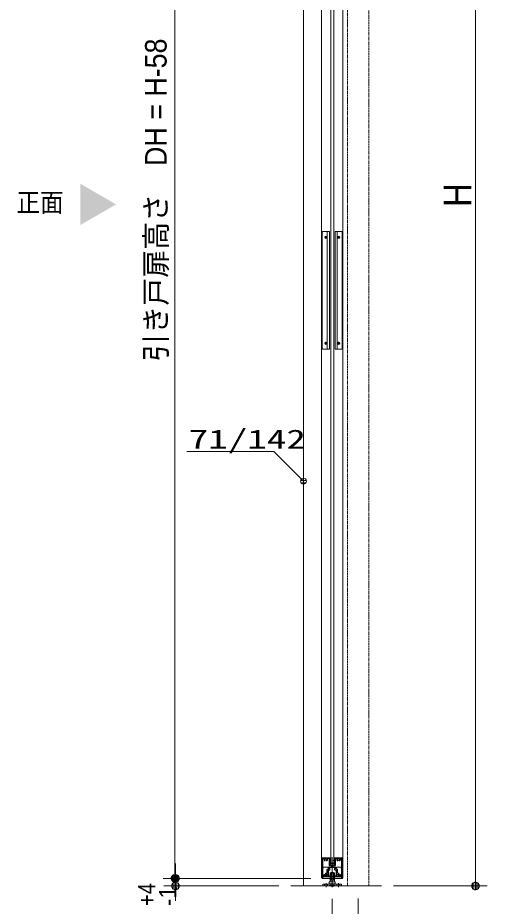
# Model space of a CAD drawing. Units: millimetres, scale not verified. Extents: x -6062 to 6062, y -3045 to 3045.
# Drawn here: x -1767 to -969, y -1884 to -374 of the extents above; entities that cross this region are included whole.
import ezdxf
from ezdxf.enums import TextEntityAlignment as Align

# ---------------------------------------------------------------- set-up
doc = ezdxf.new("R2010")
doc.units = ezdxf.units.MM
doc.header["$LTSCALE"] = 20
doc.linetypes.add('DOUBLE_CHAIN1', pattern=[8.8, 5, -1, 0.6, -0.6, 0.6, -1])
for name, color, linetype, lineweight in [('0-0_2寸法-1', 7, 'Continuous', 9), ('0-1_0', 7, 'Continuous', 9), ('0-2_2寸法-2', 7, 'Continuous', 9), ('0-3_2寸法-3', 7, 'Continuous', 9), ('0-5_3一般', 7, 'Continuous', 9)]:
    doc.layers.add(name, color=color, linetype=linetype, lineweight=lineweight)
doc.styles.add('ＭＳ ゴシック', font='')
doc.styles.add('ＭＳ Ｐゴシック', font='')
doc.styles.get('ＭＳ ゴシック').set_extended_font_data('MS Gothic')
doc.styles.get('ＭＳ Ｐゴシック').set_extended_font_data('MS PGothic')

# ---------------------------------------------------------------- blocks, each defined once
blk = doc.blocks.new('グループ-5')
at = {"layer": '0-5_3一般'}
for p, q in [((9555.3, 10000), (12978.8, 10000)), ((9696.5, -37000), (12789.3, -37000))]:
    blk.add_line(p, q, dxfattribs=at)
blk = doc.blocks.new('グループ-6')
at = {"layer": '0-5_3一般'}
for p, q in [((10769.3, -36040), (10775.3, -36040)), ((10769.3, -36040), (10769.3, -36046)), ((10769.3, -36046), (10769.3, -36730)), ((10775.3, -36040), (11025.3, -36040)), ((10793.3, -36064), (10793.5, -36064)), ((10793.3, -36616), (10793.3, -36070)), ((10833.5, -36064), (10799.3, -36064)), ((10951.1, -36064), (10994.3, -36064)), ((11000.3, -36290), (11000.3, -36070)), ((11024.3, -36266), (11024.3, -36050)), ((11025.3, -36050), (11024.3, -36050)), ((11029.3, -36044), (11029.3, -36046)), ((11109.3, -36714), (11109.3, -36015.9)), ((11189.3, -36040), (11189.5, -36040)), ((11189.3, -36044), (11189.3, -36046)), ((11443.3, -36040), (11193.3, -36040)), ((11193.3, -36050), (11194.3, -36050)), ((11194.3, -36050), (11194.3, -36266)), ((11218.3, -36064), (11218.5, -36064)), ((11218.3, -36290), (11218.3, -36070)), ((11224.3, -36064), (11267.5, -36064)), ((11419.3, -36064), (11385.1, -36064)), ((11425.3, -36070), (11425.3, -36616)), ((11449.3, -36040), (11443.3, -36040)), ((11449.3, -36040), (11449.3, -36046)), ((11449.3, -36730), (11449.3, -36046)), ((10931.3, -36438), (10931.3, -36562.8)), ((10937.3, -36432), (10993.3, -36432)), ((10959.3, -36650), (10959.3, -36466)), ((11021.3, -36460), (10965.3, -36460)), ((10999.3, -36426), (10999.3, -36358)), ((11083.3, -36348), (11009.3, -36348)), ((11083.3, -36300), (11010.3, -36300)), ((11027.3, -36386), (11027.3, -36454)), ((11184.3, -36276), (11034.3, -36276)), ((11037.3, -36376), (11181.3, -36376)), ((11089.3, -36306), (11089.3, -36342)), ((11129.3, -36306), (11129.3, -36342)), ((11208.3, -36300), (11135.3, -36300)), ((11209.3, -36348), (11135.3, -36348)), ((11191.3, -36386), (11191.3, -36448)), ((11253.3, -36460), (11203.3, -36460)), ((11219.3, -36426), (11219.3, -36358)), ((11225.3, -36432), (11281.3, -36432)), ((11259.3, -36466), (11259.3, -36650)), ((11287.3, -36438), (11287.3, -36562.8)), ((10783.3, -36740), (10779.3, -36740)), ((10793.3, -36690), (10793.3, -36730)), ((11011.3, -36690), (10793.3, -36690)), ((10833.3, -36656), (10833.5, -36656)), ((10881.3, -36579), (10881.5, -36579)), ((10965.3, -36656), (11021.3, -36656)), ((11027.3, -36674), (11027.3, -36662)), ((11027.3, -36662), (11027.3, -36674)), ((11191.3, -36662), (11191.3, -36674)), ((11197.3, -36656), (11253.3, -36656)), ((11425.3, -36690), (11207.3, -36690)), ((11337.3, -36579), (11337.5, -36579)), ((11385.1, -36656), (11385.3, -36656)), ((11425.3, -36690), (11425.3, -36730)), ((11439.3, -36740), (11435.3, -36740))]:
    blk.add_line(p, q, dxfattribs=at)
for centre, radius, start, end in [((10775.3, -36046), 6, 135, 180), ((10775.3, -36046), 6, 90, 135), ((10799.3, -36070), 6, 135, 180), ((10799.3, -36070), 6, 90, 135), ((10892.3, -36100), 60, 152.9643, 186.74654), ((10892.3, -36100), 60, 186.74654, 220.52878), ((10833.5, -36070), 6, 31.48215, 90), ((10833.5, -36070), 6, 332.9643, 31.48215), ((10858.1, -36129.2), 15, 220.52878, 275.26439), ((10858.1, -36129.2), 15, 275.26439, 330), ((10892.3, -36100), 30, 155.26439, 220.52878), ((10892.3, -36100), 30, 90, 155.26439), ((10858.1, -36129.2), 15, 5.26439, 40.52878), ((10858.1, -36129.2), 15, 330, 5.26439), ((10892.3, -36100), 30, 24.73561, 90), ((10926.5, -36129.2), 15, 174.73561, 210), ((10926.5, -36129.2), 15, 139.47122, 174.73561), ((10926.5, -36129.2), 15, 210, 264.73561), ((10892.3, -36100), 30, 319.47122, 24.73561), ((10926.5, -36129.2), 15, 264.73561, 319.47122), ((10892.3, -36100), 60, 319.47122, 353.25346), ((10951.1, -36070), 6, 148.51785, 207.0357), ((10892.3, -36100), 60, 353.25346, 27.0357), ((10951.1, -36070), 6, 90, 148.51785), ((10994.3, -36070), 6, 45, 90), ((10994.3, -36070), 6, 0, 45), ((11025.3, -36044), 4, 45, 90), ((11025.3, -36046), 4, 270, 315), ((11025.3, -36044), 4, 0, 45), ((11025.3, -36046), 4, 315, 0), ((11193.3, -36044), 4, 135, 180), ((11193.3, -36046), 4, 180, 225), ((11193.3, -36044), 4, 90, 135), ((11193.3, -36046), 4, 225, 270), ((11224.3, -36070), 6, 135, 180), ((11224.3, -36070), 6, 90, 135), ((11326.3, -36100), 60, 152.96431, 186.74654), ((11326.3, -36100), 60, 186.74654, 220.52878), ((11267.5, -36070), 6, 31.48215, 90), ((11267.5, -36070), 6, 332.96431, 31.48215), ((11292.1, -36129.2), 15, 220.52878, 275.26439), ((11292.1, -36129.2), 15, 275.26439, 330), ((11326.3, -36100), 30, 155.26439, 220.52878), ((11326.3, -36100), 30, 90, 155.26439), ((11292.1, -36129.2), 15, 5.26439, 40.52878), ((11292.1, -36129.2), 15, 330, 5.26439), ((11326.3, -36100), 30, 24.73561, 90), ((11360.5, -36129.2), 15, 174.73561, 210), ((11360.5, -36129.2), 15, 139.47122, 174.73561), ((11360.5, -36129.2), 15, 210, 264.73561), ((11326.3, -36100), 30, 319.47122, 24.73561), ((11360.5, -36129.2), 15, 264.73561, 319.47122), ((11326.3, -36100), 60, 319.47122, 353.25346), ((11385.1, -36070), 6, 148.51785, 207.03569), ((11326.3, -36100), 60, 353.25346, 27.03569), ((11385.1, -36070), 6, 90, 148.51785), ((11419.3, -36070), 6, 45, 90), ((11419.3, -36070), 6, 0, 45), ((11443.3, -36046), 6, 45, 90), ((11443.3, -36046), 6, 0, 45), ((10895.8, -36575.1), 15, 85.52878, 140.26439), ((10892.3, -36620), 60, 72.76439, 85.52878), ((10937.3, -36438), 6, 135, 180), ((10937.3, -36438), 6, 135, 180), ((10937.3, -36438), 6, 90, 135), ((10937.3, -36438), 6, 90, 135), ((10965.3, -36466), 6, 135, 180), ((10965.3, -36466), 6, 90, 135), ((10993.3, -36426), 6, 270, 315), ((10993.3, -36426), 6, 315, 0), ((11009.3, -36358), 10, 135, 180), ((11010.3, -36290), 10, 180, 225), ((11009.3, -36358), 10, 90, 135), ((11010.3, -36290), 10, 225, 270), ((11021.3, -36454), 6, 270, 315), ((11034.3, -36266), 10, 180, 225), ((11021.3, -36454), 6, 315, 0), ((11034.3, -36266), 10, 225, 270), ((11037.3, -36386), 10, 135, 180), ((11037.3, -36386), 10, 90, 135), ((11083.3, -36306), 6, 45, 90), ((11083.3, -36342), 6, 270, 315), ((11083.3, -36306), 6, 0, 45), ((11083.3, -36342), 6, 315, 0), ((11135.3, -36306), 6, 135, 180), ((11135.3, -36342), 6, 180, 225), ((11135.3, -36306), 6, 90, 135), ((11135.3, -36342), 6, 225, 270), ((11181.3, -36386), 10, 45, 90), ((11184.3, -36266), 10, 270, 315), ((11181.3, -36386), 10, 0, 45), ((11203.3, -36448), 12, 180, 225), ((11184.3, -36266), 10, 315, 0), ((11203.3, -36448), 12, 225, 270), ((11208.3, -36290), 10, 270, 315), ((11209.3, -36358), 10, 45, 90), ((11208.3, -36290), 10, 315, 0), ((11209.3, -36358), 10, 0, 45), ((11225.3, -36426), 6, 180, 225), ((11225.3, -36426), 6, 225, 270), ((11253.3, -36466), 6, 45, 90), ((11253.3, -36466), 6, 0, 45), ((11281.3, -36438), 6, 45, 90), ((11281.3, -36438), 6, 45, 90), ((11281.3, -36438), 6, 0, 45), ((11281.3, -36438), 6, 0, 45), ((11326.3, -36620), 60, 94.47122, 107.23561), ((11322.8, -36575.1), 15, 39.73561, 94.47122), ((10779.3, -36730), 10, 180, 225), ((10779.3, -36730), 10, 225, 270), ((10783.3, -36730), 10, 270, 315), ((10783.3, -36730), 10, 315, 0), ((10833.3, -36616), 40, 180, 225), ((10833.3, -36616), 40, 225, 270), ((10847.4, -36623.5), 15, 94.47122, 184.47122), ((10892.3, -36620), 60, 184.47122, 195.75346), ((10833.5, -36650), 6, 270, 328.51785), ((10892.3, -36620), 60, 195.75346, 207.03569), ((10833.5, -36650), 6, 328.51785, 27.03569), ((10847.4, -36623.5), 15, 4.47122, 94.47122), ((10892.3, -36620), 30, 184.47122, 249.73561), ((10895.8, -36575.1), 15, 140.26439, 195), ((10895.8, -36575.1), 15, 195, 230.26439), ((10892.3, -36620), 30, 249.73561, 315), ((10895.8, -36575.1), 15, 230.26439, 265.52878), ((10892.3, -36620), 30, 20.26439, 85.52878), ((10892.3, -36620), 60, 60, 72.76439), ((10892.3, -36620), 30, 315, 20.26439), ((10925.3, -36562.8), 6, 240, 300), ((10925.3, -36562.8), 6, 300, 0), ((10965.3, -36650), 6, 180, 225), ((10965.3, -36650), 6, 225, 270), ((11011.3, -36674), 16, 270, 315), ((11021.3, -36662), 6, 45, 90), ((11011.3, -36674), 16, 315, 0), ((11021.3, -36662), 6, 0, 45), ((11197.3, -36662), 6, 135, 180), ((11207.3, -36674), 16, 180, 225), ((11197.3, -36662), 6, 90, 135), ((11207.3, -36674), 16, 225, 270), ((11253.3, -36650), 6, 270, 315), ((11253.3, -36650), 6, 315, 0), ((11293.3, -36562.8), 6, 180, 240), ((11293.3, -36562.8), 6, 240, 300), ((11326.3, -36620), 60, 107.23561, 120), ((11326.3, -36620), 30, 159.73561, 225), ((11326.3, -36620), 30, 94.47122, 159.73561), ((11326.3, -36620), 30, 225, 290.26439), ((11322.8, -36575.1), 15, 274.47122, 309.73561), ((11322.8, -36575.1), 15, 309.73561, 345), ((11322.8, -36575.1), 15, 345, 39.73561), ((11326.3, -36620), 30, 290.26439, 355.52878), ((11371.1, -36623.5), 15, 85.52878, 175.52878), ((11371.1, -36623.5), 15, 355.52878, 85.52878), ((11385.1, -36650), 6, 152.96431, 211.48215), ((11326.3, -36620), 60, 332.96431, 344.24654), ((11385.1, -36650), 6, 211.48215, 270), ((11326.3, -36620), 60, 344.24654, 355.52878), ((11385.3, -36616), 40, 270, 315), ((11385.3, -36616), 40, 315, 0), ((11435.3, -36730), 10, 180, 225), ((11435.3, -36730), 10, 225, 270), ((11439.3, -36730), 10, 270, 315), ((11439.3, -36730), 10, 315, 0)]:
    blk.add_arc(centre, radius, start, end, dxfattribs=at)
blk = doc.blocks.new('グループ-8')
at = {"layer": '0-5_3一般'}
blk.add_line((10749.3, 8800), (11469.3, 8800), dxfattribs=at)
blk.add_lwpolyline([(10749.3, 9100), (11469.3, 9100), (11469.3, -36680), (10749.3, -36680)], close=True, dxfattribs=at)
blk = doc.blocks.new('グループ-9')
at = {"layer": '0-5_3一般'}
for p, q in [((10795.3, -36394.6), (10815.3, -36360)), ((10795.3, -36680), (10795.3, -36394.6)), ((10815.3, -36360), (10958.3, -36360)), ((10978.3, -36394.6), (10958.3, -36360)), ((10978.3, -36394.6), (10978.3, -36641.3)), ((11240.3, -36641.3), (11240.3, -36394.6)), ((11423.3, -36394.6), (11403.3, -36360)), ((11423.3, -36394.6), (11423.3, -36680)), ((11449.3, -36740), (10769.3, -36740)), ((10824.5, -36624), (10963.1, -36624)), ((10963.1, -36624), (10968.3, -36624)), ((10968.3, -36624), (10978.2, -36641.2)), ((11109.3, -36570.8), (11109.3, -36810.8)), ((11255.5, -36624), (11394.1, -36624)), ((11394.1, -36624), (11399.3, -36624)), ((11399.3, -36624), (11409.2, -36641.2)), ((11469.3, -36720), (11469.3, -36680))]:
    blk.add_line(p, q, dxfattribs=at)
for points in [[(11240.3, -36394.6), (11260.3, -36360), (11403.3, -36360)], [(10749.3, -36720), (10749.3, -36680), (11469.3, -36680)], [(10809.3, -36641.2), (10819.3, -36624), (10824.5, -36624)], [(10809.3, -36680), (10809.3, -36641.3), (10809.3, -36641.2)], [(10978.2, -36641.2), (10978.3, -36641.3), (10978.3, -36680)], [(11240.3, -36641.2), (11250.3, -36624), (11255.5, -36624)], [(11240.3, -36680), (11240.3, -36641.3), (11240.3, -36641.2)], [(11409.2, -36641.2), (11409.3, -36641.3), (11409.3, -36680)]]:
    blk.add_lwpolyline(points, dxfattribs=at)
for centre, start, end in [((10769.3, -36720), 180, 225), ((10769.3, -36720), 225, 270), ((11449.3, -36720), 270, 315), ((11449.3, -36720), 315, 0)]:
    blk.add_arc(centre, 20, start, end, dxfattribs=at)
blk = doc.blocks.new('グループ-10')
at = {"layer": '0-5_3一般'}
for p, q in [((10772.3, -14760), (10772.3, -18720)), ((10942.3, -18740), (10942.3, -14740)), ((11276.3, -14740), (11276.3, -18740)), ((11446.3, -18720), (11446.3, -14760)), ((10848.3, -14940), (10936.3, -14940)), ((10892.3, -14984), (10892.3, -14896)), ((11282.3, -14940), (11370.3, -14940)), ((11326.3, -14896), (11326.3, -14984)), ((10848.3, -18540), (10936.3, -18540)), ((10892.3, -18584), (10892.3, -18496)), ((11282.3, -18540), (11370.3, -18540)), ((11326.3, -18496), (11326.3, -18584))]:
    blk.add_line(p, q, dxfattribs=at)
for points in [[(10792.3, -18740), (11012.3, -18740), (11012.3, -14740), (10792.3, -14740)], [(11426.3, -14740), (11206.3, -14740), (11206.3, -18740), (11426.3, -18740)]]:
    blk.add_lwpolyline(points, dxfattribs=at)
for centre in [(10892.3, -14940), (11326.3, -14940), (10892.3, -18540), (11326.3, -18540)]:
    blk.add_circle(centre, 40, dxfattribs=at)
for centre, start, end in [((10792.3, -14760), 135, 180), ((10792.3, -14760), 90, 135), ((11426.3, -14760), 45, 90), ((11426.3, -14760), 0, 45), ((10792.3, -18720), 180, 225), ((11426.3, -18720), 315, 0), ((10792.3, -18720), 225, 270), ((11426.3, -18720), 270, 315)]:
    blk.add_arc(centre, 20, start, end, dxfattribs=at)
blk = doc.blocks.new('グループ-12')
at = {"layer": '0-5_3一般'}
for p, q in [((11074.6, -36540), (11069.3, -36540)), ((11069.3, -36540), (11069.3, -36800)), ((11109.3, -36560), (11074.6, -36540)), ((11143.9, -36540), (11074.6, -36540)), ((11109.3, -36520), (11109.3, -37027.8)), ((11143.9, -36540), (11109.3, -36560)), ((11149.3, -36540), (11143.9, -36540)), ((11149.3, -36540), (11149.3, -36800)), ((11009.3, -36862), (11009.3, -36922)), ((11009.3, -36862), (11069.3, -36862)), ((11035.3, -36862), (11035.3, -36800)), ((11183.3, -36800), (11035.3, -36800)), ((11069.3, -36862), (11149.3, -36862)), ((11149.3, -36862), (11209.3, -36862)), ((11183.3, -36862), (11183.3, -36800)), ((11209.3, -36862), (11209.3, -36922)), ((11209.3, -36922), (11009.3, -36922)), ((11059.3, -36922), (11059.3, -37010)), ((11159.3, -37010), (11059.3, -37010)), ((11159.3, -36922), (11159.3, -37010))]:
    blk.add_line(p, q, dxfattribs=at)
blk.add_lwpolyline([(11067.7, -37010), (11109.3, -36986), (11150.8, -37010)], dxfattribs=at)
blk = doc.blocks.new('グループ-13')
at = {"layer": '0-5_3一般'}
for p, q in [((11034.3, -36560), (11034.3, -36800)), ((11052.3, -36550), (11044.3, -36550)), ((11052.3, -36550), (11068.3, -36566)), ((11166.3, -36550), (11052.3, -36550)), ((11109.3, -36520), (11109.3, -36820)), ((11166.3, -36550), (11150.3, -36566)), ((11174.3, -36550), (11166.3, -36550)), ((11184.3, -36800), (11184.3, -36560)), ((11034.3, -36800), (11068.3, -36800)), ((11068.3, -36566), (11150.3, -36566))]:
    blk.add_line(p, q, dxfattribs=at)
for points in [[(11068.3, -36566), (11068.3, -36800), (11150.3, -36800)], [(11150.3, -36566), (11150.3, -36800), (11184.3, -36800)]]:
    blk.add_lwpolyline(points, dxfattribs=at)
for centre, start, end in [((11044.3, -36560), 135, 180), ((11044.3, -36560), 90, 135), ((11174.3, -36560), 45, 90), ((11174.3, -36560), 0, 45)]:
    blk.add_arc(centre, 10, start, end, dxfattribs=at)
blk = doc.blocks.new('グループ-14')
at = {"layer": '0-5_3一般'}
for p, q in [((10789.3, -36942), (11429.3, -36942)), ((10789.3, -37000), (10789.3, -36942)), ((11429.3, -37000), (10789.3, -37000)), ((10849.3, -37000), (10849.3, -36942)), ((10899.3, -36902), (10899.3, -37040)), ((10949.3, -36942), (10949.3, -37000)), ((11009.3, -36922), (11009.3, -36942)), ((11209.3, -36922), (11009.3, -36922)), ((11009.3, -36980), (11209.3, -36980)), ((11009.3, -37000), (11009.3, -36980)), ((11059.3, -36922), (11059.3, -36980)), ((11109.3, -36882), (11109.3, -37040)), ((11159.3, -36980), (11159.3, -36922)), ((11209.3, -36942), (11209.3, -36922)), ((11209.3, -36980), (11209.3, -37000)), ((11269.3, -37000), (11269.3, -36942)), ((11319.3, -36902), (11319.3, -37040)), ((11369.3, -36942), (11369.3, -37000)), ((11429.3, -36942), (11429.3, -37000))]:
    blk.add_line(p, q, dxfattribs=at)
for name in ['グループ-12', 'グループ-13']:
    blk.add_blockref(name, (0, 0), dxfattribs=at)
blk = doc.blocks.new('グループ-16')
at = {"layer": '0-5_3一般'}
for p, q in [((11034.3, -36238), (11034.3, -36182.7)), ((11034.3, -36238), (11034.3, -36244)), ((11040.3, -36244), (11034.3, -36244)), ((11034.9, -36180.1), (11049.5, -36137)), ((11046.3, -36244), (11040.3, -36244)), ((11040.5, -36086.5), (11052.3, -36084)), ((11050.1, -36131.9), (11040.5, -36086.5)), ((11060.4, -36142.1), (11046.3, -36184)), ((11046.3, -36227.2), (11046.3, -36184)), ((11046.3, -36244), (11105.5, -36232.4)), ((11049.5, -36137), (11050.7, -36134.5)), ((11050.1, -36131.9), (11050.7, -36134.5)), ((11051, -36231.1), (11105.5, -36220.4)), ((11052.3, -36084), (11061.9, -36129.4)), ((11060.4, -36142.1), (11063.3, -36136)), ((11061.9, -36129.4), (11063.3, -36136)), ((11109.3, -36100), (11109.3, -36250.4)), ((11167.5, -36231.1), (11113, -36220.4)), ((11172.3, -36244), (11113, -36232.4)), ((11156.7, -36129.4), (11155.3, -36136)), ((11158.2, -36142.1), (11155.3, -36136)), ((11156.7, -36129.4), (11166.3, -36084)), ((11172.3, -36184), (11158.2, -36142.1)), ((11166.3, -36084), (11178, -36086.5)), ((11168.4, -36131.9), (11167.9, -36134.5)), ((11169, -36137), (11167.9, -36134.5)), ((11178, -36086.5), (11168.4, -36131.9)), ((11169, -36137), (11183.7, -36180.1)), ((11172.3, -36227.2), (11172.3, -36184)), ((11178.3, -36244), (11172.3, -36244)), ((11178.3, -36244), (11184.3, -36244)), ((11184.3, -36182.7), (11184.3, -36238)), ((11184.3, -36238), (11184.3, -36244))]:
    blk.add_line(p, q, dxfattribs=at)
for centre, radius, start, end in [((11040.3, -36182.7), 6, 167.36114, 180), ((11040.3, -36238), 6, 180, 225), ((11040.3, -36182.7), 6, 154.72228, 167.36114), ((11040.3, -36238), 6, 225, 270), ((11050.3, -36227.2), 4, 180, 230.3825), ((11050.3, -36227.2), 4, 230.3825, 280.76501), ((11042.3, -36133.6), 8, 334.72228, 353.33323), ((11042.3, -36133.6), 8, 353.33323, 11.94418), ((11042.3, -36133.6), 20, 334.72228, 353.33323), ((11042.3, -36133.6), 20, 353.33323, 11.94418), ((11109.3, -36240), 20, 95.3825, 100.76501), ((11109.3, -36252), 20, 95.3825, 100.76501), ((11109.3, -36240), 20, 90, 95.3825), ((11109.3, -36252), 20, 90, 95.3825), ((11109.3, -36240), 20, 84.6175, 90), ((11109.3, -36252), 20, 84.6175, 90), ((11109.3, -36240), 20, 79.23499, 84.6175), ((11109.3, -36252), 20, 79.23499, 84.6175), ((11176.2, -36133.6), 20, 168.05582, 186.66677), ((11176.2, -36133.6), 20, 186.66677, 205.27772), ((11168.3, -36227.2), 4, 259.23499, 309.6175), ((11176.2, -36133.6), 8, 168.05582, 186.66677), ((11176.2, -36133.6), 8, 186.66677, 205.27772), ((11168.3, -36227.2), 4, 309.6175, 0), ((11178.3, -36238), 6, 270, 315), ((11178.3, -36238), 6, 315, 0), ((11178.3, -36182.7), 6, 12.63886, 25.27772), ((11178.3, -36182.7), 6, 0, 12.63886)]:
    blk.add_arc(centre, radius, start, end, dxfattribs=at)
blk = doc.blocks.new('グループ-17')
at = {"layer": '0-5_3一般'}
blk.add_lwpolyline([(11159.3, 8580), (11159.3, -36220), (11059.3, -36220), (11059.3, 8580)], close=True, dxfattribs=at)
blk = doc.blocks.new('グループ-20')
at = {"layer": '0-5_3一般', "linetype": 'DOUBLE_CHAIN1'}
for p, q in [((11629.3, -37000), (11629.3, 10000)), ((12349.3, 10000), (12349.3, -37000))]:
    blk.add_line(p, q, dxfattribs=at)
at = {"layer": '0-5_3一般'}
for name in ['グループ-8', 'グループ-17', 'グループ-10', 'グループ-6', 'グループ-16', 'グループ-9', 'グループ-14']:
    blk.add_blockref(name, (0, 0), dxfattribs=at)
blk = doc.blocks.new('グループ-21')
at = {"layer": '0-5_3一般'}
for name in ['グループ-5', 'グループ-20']:
    blk.add_blockref(name, (0, 0), dxfattribs=at)
blk = doc.blocks.new('_Dot')
at = {"layer": '0-1_0'}
for p, q in [((-10, 0), (-20, 0)), ((9.78, 2), (-9.78, 2)), ((7.99, 6), (-7.99, 6)), ((9.16, -3.98), (-9.16, -3.98)), ((6, -7.98), (-6, -7.98))]:
    blk.add_line(p, q, dxfattribs=at)
for points in [[(10, 0), (9.92, 1.25), (9.69, 2.49), (9.3, 3.68), (8.76, 4.82), (8.09, 5.88), (7.29, 6.85), (6.37, 7.71), (5.36, 8.44), (4.26, 9.05), (3.09, 9.51), (1.87, 9.82), (0.63, 9.98), (-0.63, 9.98), (-1.87, 9.82), (-3.09, 9.51), (-4.26, 9.05), (-5.36, 8.44), (-6.37, 7.71), (-7.29, 6.85), (-8.09, 5.88), (-8.76, 4.82), (-9.3, 3.68), (-9.69, 2.49), (-9.92, 1.25), (-10, 0), (0, 0)], [(-10, 0), (-9.92, -1.25), (-9.69, -2.49), (-9.3, -3.68), (-8.76, -4.82), (-8.09, -5.88), (-7.29, -6.85), (-6.37, -7.71), (-5.36, -8.44), (-4.26, -9.05), (-3.09, -9.51), (-1.87, -9.82), (-0.63, -9.98), (0.63, -9.98), (1.87, -9.82), (3.09, -9.51), (4.26, -9.05), (5.36, -8.44), (6.37, -7.71), (7.29, -6.85), (8.09, -5.88), (8.76, -4.82), (9.3, -3.68), (9.69, -2.49), (9.92, -1.25), (10, 0), (0, 0)]]:
    blk.add_lwpolyline(points, close=True, dxfattribs=at)

msp = doc.modelspace()

# ---------------------------------------------------------------- linework, layer by layer
at = {"layer": '0-0_2寸法-1'}
for p, q in [((-988.56, -1837.29), (-988.56, 487.29)), ((-1499.43, 442.29), (-1499.43, -1824.29)), ((-1268.54, -1837), (-1519.43, -1837)), ((-1128.04, -1850), (-968.56, -1850))]:
    msp.add_line(p, q, dxfattribs=at)
at = {"layer": '0-2_2寸法-2'}
for p, q in [((-1498.54, -1824.29), (-1498.54, -1811.58)), ((-1268.54, -1837), (-1518.54, -1837)), ((-1498.54, -1837), (-1498.54, -1850)), ((-1322.67, -1850), (-1518.54, -1850)), ((-1498.54, -1862.71), (-1498.54, -1875.42)), ((-1232.04, -1872), (-1232.04, -2020)), ((-1188.04, -1871.48), (-1188.04, -2020))]:
    msp.add_line(p, q, dxfattribs=at)
at = {"layer": '0-3_2寸法-3'}
for p, q in [((-1276.14, -1160.45), (-1285.93, -1160.45)), ((-1280.85, -1156.45), (-1281.23, -1156.45)), ((-1280.85, -1156.45), (-1281.23, -1156.45)), ((-1277.04, -1164.45), (-1285.03, -1164.45))]:
    msp.add_line(p, q, dxfattribs=at)
msp.add_lwpolyline([(-1281.04, -1161.45), (-1331.04, -1111.45), (-1479.2, -1111.45)], dxfattribs=at)
msp.add_circle((-1281.04, -1161.45), 5.01, dxfattribs=at)
msp.add_circle((-1281.04, -1161.45), 5.01, dxfattribs=at)
msp.add_solid([(-1660.18, -655.93), (-1599.43, -691), (-1660.18, -726.07)], dxfattribs=at)
at = {"layer": '0-5_3一般'}
msp.add_line((-1281.04, 500), (-1281.04, -1850), dxfattribs=at)

# ---------------------------------------------------------------- block references
at = {"layer": '0-0_2寸法-1', "xscale": 0.6356201, "yscale": 0.6356201, "rotation": 270}
for p in [(-1499.43, -1837), (-988.56, -1850)]:
    msp.add_blockref('_Dot', p, dxfattribs=at)
at = {"layer": '0-2_2寸法-2', "xscale": 0.6356201, "yscale": 0.6356201}
for p, rotation in [((-1498.54, -1837), 270), ((-1498.54, -1850), 90)]:
    msp.add_blockref('_Dot', p, dxfattribs=dict(at, rotation=rotation))
at = {"layer": '0-5_3一般', "xscale": 0.05, "yscale": 0.05}
msp.add_blockref('グループ-21', (-1787.5, 0), dxfattribs=at)

# ---------------------------------------------------------------- texts
at = {"layer": '0-0_2寸法-1', "style": 'ＭＳ Ｐゴシック'}
for s, height, width, p in [('引き戸扉高さ\u3000DH = H-58', 36.69, 0.95, (-1502.55, -958.43)), ('H', 47.17, 0.9, (-981.49, -695.25))]:
    msp.add_text(s, height=height, rotation=90, dxfattribs=dict(at, width=width)).set_placement(p, align=Align.BOTTOM_LEFT)
at = {"layer": '0-2_2寸法-2', "style": 'ＭＳ Ｐゴシック', "width": 0.9}
msp.add_text('+4', height=29.33, rotation=90, dxfattribs=at).set_placement((-1523.85, -1884.27), align=Align.BOTTOM_LEFT)
at = {"layer": '0-2_2寸法-2', "style": 'ＭＳ Ｐゴシック'}
msp.add_text('-1', height=29.33, rotation=90, dxfattribs=at).set_placement((-1488.26, -1884.27), align=Align.BOTTOM_LEFT)
at = {"layer": '0-3_2寸法-3', "style": 'ＭＳ ゴシック'}
for s, width, p in [('正面', 0.9, (-1768.65, -713.78)), ('71/142', 1.5, (-1476.08, -1116.18))]:
    msp.add_text(s, height=32.55, dxfattribs=dict(at, width=width)).set_placement(p, align=Align.BOTTOM_LEFT)

doc.saveas('drawing.dxf')
